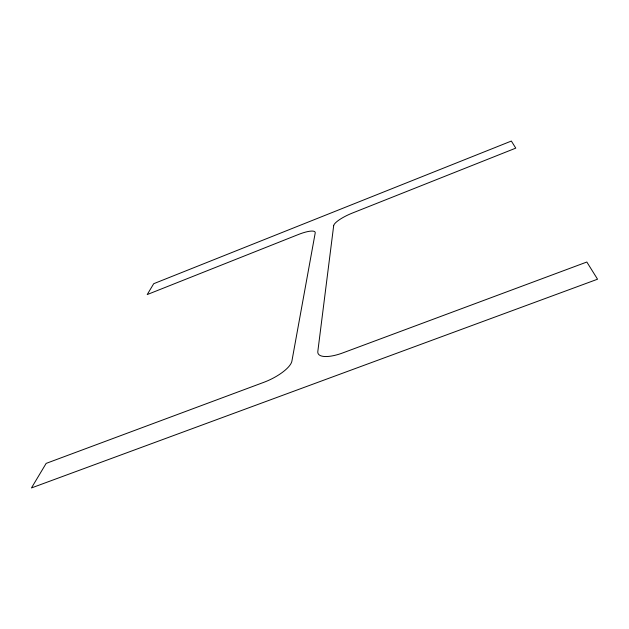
<?xml version="1.0" encoding="UTF-8"?>
<svg xmlns="http://www.w3.org/2000/svg" width="629" height="629" viewBox="0 0 629 629"><rect width="100%" height="100%" fill="white"/><g stroke="black" fill="none" stroke-linecap="round" stroke-linejoin="round"><path stroke-width="0.94" d="M333.677 225.677L317.826 351.414A28.156 9.757 -24.2 0 0 342.931 352.861L586.833 262.026L597.55 279.213L31.45 487.947L46.153 463.392L263.787 382.338A27.849 9.459 -25.9 0 0 291.895 361.125L315.2 232.997A19.751 4.804 -24.2 0 0 298.398 234.507L147.21 294.569L153.72 283.695L511.353 141.053L515.772 148.137L352.421 213.042A19.986 4.89 -23.4 0 0 333.677 225.677"/></g></svg>
